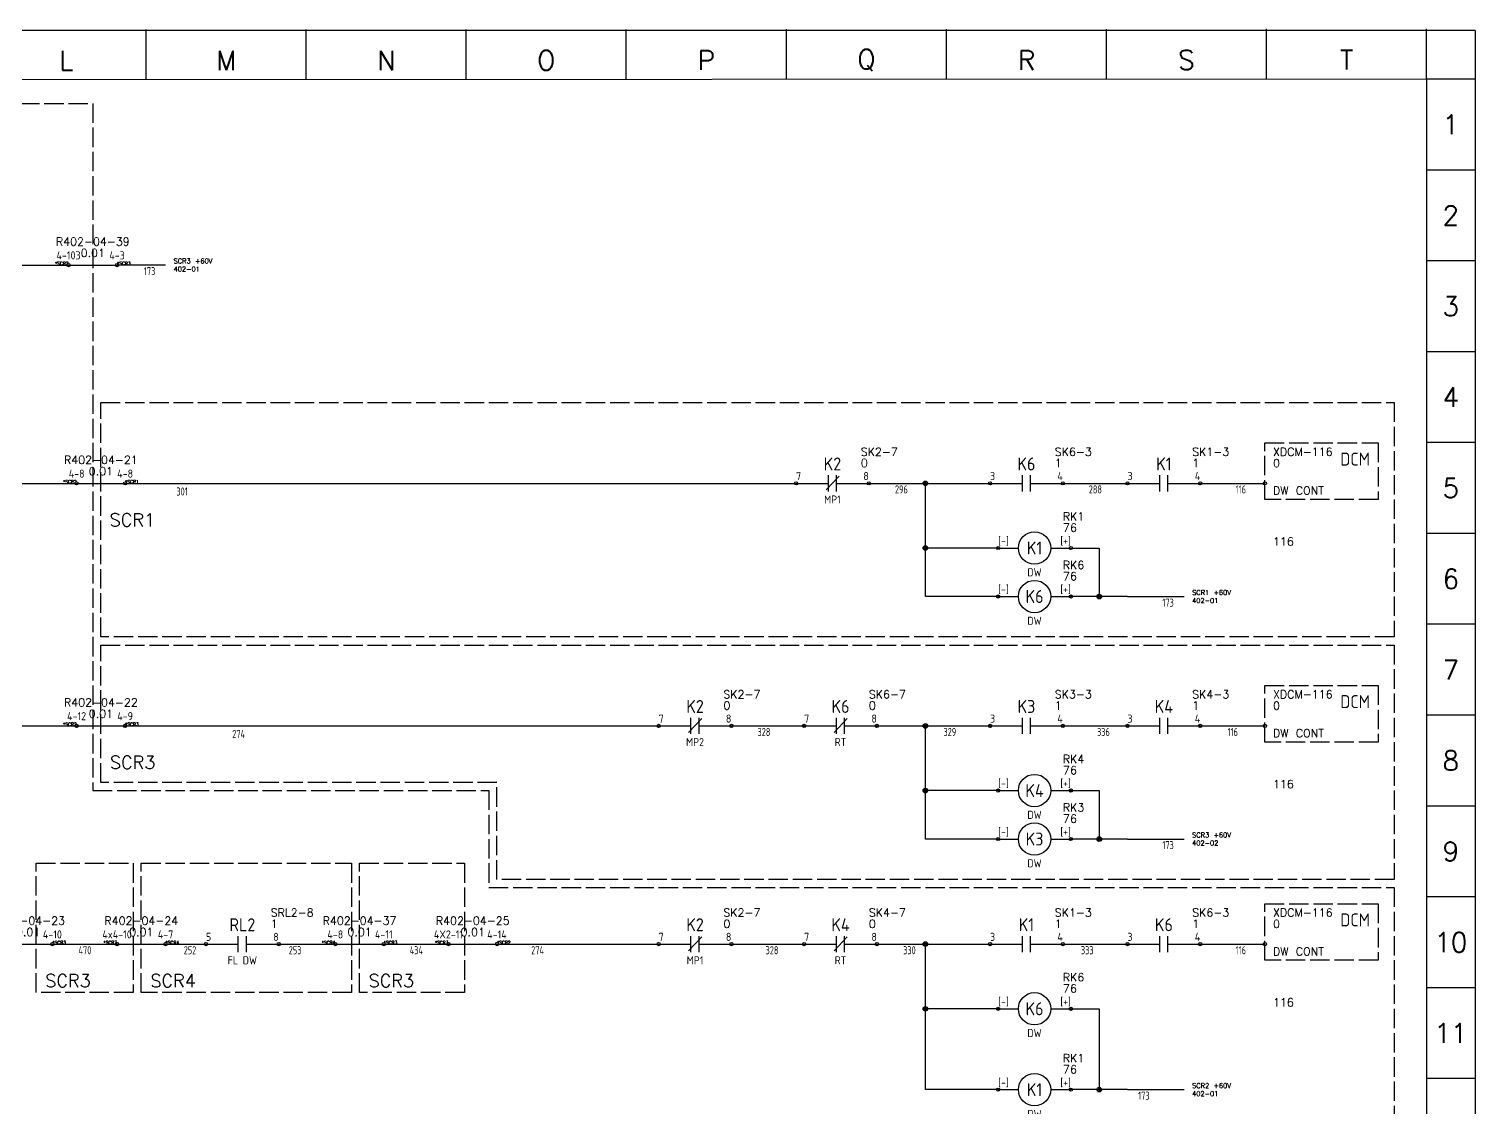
# Model space of a CAD drawing. Header units: millimetres. Extents: x 0 to 1020, y 0 to 646.
# Drawn here: x 572.7 to 1020, y 312.1 to 645.5 of the extents above; entities that cross this region are included whole.
import ezdxf
from ezdxf.enums import TextEntityAlignment as Align

# ---------------------------------------------------------------- set-up
doc = ezdxf.new("R2010")
doc.units = ezdxf.units.MM
doc.header["$LTSCALE"] = 0.5
doc.linetypes.add('ACAD_ISO02W100', pattern=[15, 12, -3])
for name, color, linetype in [('LOCBOX', 7, 'ACAD_ISO02W100'), ('OUTLINE_GRID', 7, 'Continuous'), ('SYMS', 7, 'Continuous'), ('WIREFIXED', 7, 'Continuous'), ('WIRES', 7, 'Continuous')]:
    doc.layers.add(name, color=color, linetype=linetype)
doc.layers.add('NETLIST', color=50, linetype='Continuous', plot=False)
doc.styles.get("Standard").update_dxf_attribs({"font": 'txt.shx', "bigfont": 'gbcbig.shx'})
doc.styles.add('WD', font='romans.shx', dxfattribs={"bigfont": 'gbcbig.shx'})
doc.styles.add('WD_IEC', font='isocp2.shx', dxfattribs={"width": 0.9, "height": 4})

# ---------------------------------------------------------------- blocks, each defined once
blk = doc.blocks.new('2010 Grid')
at = {"layer": 'OUTLINE_GRID'}
for p, q in [((850, 481.25), (0, 481.25)), ((507.5, 468.57), (507.5, 481.51)), ((548.75, 468.59), (548.75, 481.53)), ((590, 468.61), (590, 481.56)), ((631.25, 468.63), (631.25, 481.58)), ((672.5, 468.66), (672.5, 481.6)), ((713.75, 468.68), (713.75, 481.62)), ((755, 468.7), (755, 481.64)), ((796.25, 468.72), (796.25, 481.67)), ((837.5, 468.74), (837.5, 481.69)), ((850, 481.25), (850, 0)), ((837.5, 468.74), (12.5, 468.31)), ((837.5, 468.74), (837.5, 0)), ((850, 468.74), (837.5, 468.74)), ((850, 445.33), (837.5, 445.33)), ((850, 421.91), (837.5, 421.91)), ((850, 398.5), (837.5, 398.5)), ((850, 375.08), (837.5, 375.08)), ((850, 351.67), (837.5, 351.67)), ((850, 328.25), (837.5, 328.25)), ((850, 304.84), (837.5, 304.84)), ((850, 281.42), (837.5, 281.42)), ((850, 258.01), (837.5, 258.01)), ((850, 234.59), (837.5, 234.59)), ((850, 211.18), (837.5, 211.18))]:
    blk.add_line(p, q, dxfattribs=at)
at = {"layer": 'OUTLINE_GRID', "char_height": 5, "width": 17.7556, "attachment_point": 5}
for s, insert in [('L', (486.88, 473.52)), ('M', (528.12, 473.54)), ('N', (569.38, 473.56)), ('O', (610.62, 473.59)), ('P', (651.88, 473.61)), ('Q', (693.12, 473.63)), ('R', (734.38, 473.65)), ('S', (775.62, 473.67)), ('T', (816.88, 473.69)), ('1', (843.75, 457.04)), ('2', (843.75, 433.62)), ('3', (843.75, 410.21)), ('4', (843.75, 386.79)), ('5', (843.75, 363.37)), ('6', (843.75, 339.96)), ('7', (843.75, 316.54)), ('8', (843.75, 293.13)), ('9', (843.75, 269.71)), ('10', (843.75, 246.3)), ('11', (843.75, 222.88))]:
    blk.add_mtext(s, dxfattribs=dict(at, insert=insert))
blk = doc.blocks.new('INTERCONNECT-H1')
blk.add_line((-2.5, 0), (12.5, 0))
for centre in [(-2.5, 0), (12.5, 0)]:
    blk.add_circle(centre, 0.5)
at = {"style": 'WD_IEC', "flags": 1}
for tag, height, p in [('LOC', 4, (5, 10)), ('TAG1', 4, (-2.43, 3.16)), ('DESC1', 2.5, (5, -2.5))]:
    blk.add_attdef(tag, text='', height=height, dxfattribs=at).set_placement(p, align=Align.MIDDLE_CENTER)
at = {"style": 'WD_IEC', "flags": 8}
for tag, p in [('TERM01', (-2.5, 1)), ('TERM02', (12.5, 1))]:
    blk.add_attdef(tag, text='', height=2.5, dxfattribs=at).set_placement(p, align=Align.BOTTOM_CENTER)
at = {"style": 'WD_IEC', "flags": 1}
blk.add_attdef('X4TERM01', (-2.5, 0), '', height=0.5, dxfattribs=at)
blk.add_attdef('X1TERM02', text='', height=0.5, dxfattribs=at).set_placement((12.5, 0), align=Align.RIGHT)
at = {"layer": 'NETLIST'}
for tag, p in [('NETVALUE', (5, 2.5)), ('NETTAG', (5, 6))]:
    blk.add_attdef(tag, text='', height=2.5, dxfattribs=at).set_placement(p, align=Align.CENTER)
blk.add_attdef('X4TERMDESC01', text='', height=1, dxfattribs=at).set_placement((-2.5, 0), align=Align.RIGHT)
blk.add_attdef('X1TERMDESC02', (12.5, 0), '', height=1, dxfattribs=at)
blk = doc.blocks.new('CONTACT-NC')
for p, q in [((0, 0), (10, 0)), ((13.35, 2.25), (9.28, -2.05)), ((10, -2.5), (10, 2.5)), ((12.5, -2.5), (12.5, 2.5)), ((12.5, 0), (22.5, 0))]:
    blk.add_line(p, q)
for centre in [(0, 0), (22.5, 0)]:
    blk.add_circle(centre, 0.5)
at = {"style": 'WD_IEC', "flags": 1}
blk.add_attdef('LOC', text='', height=4, dxfattribs=at).set_placement((11.25, 11), align=Align.MIDDLE_CENTER)
at = {"style": 'WD_IEC'}
for tag, height, p in [('TAG1', 4, (11.25, 6)), ('DESC1', 2.5, (11.25, -5))]:
    blk.add_attdef(tag, text='', height=height, dxfattribs=at).set_placement(p, align=Align.MIDDLE_CENTER)
for tag, p, height, flags in [('X4TERM01', (0, 0), 0.64, 1), ('TERM01', (0, 1), 2.5, 8), ('X1TERM02', (22.5, 0), 0.64, 1)]:
    blk.add_attdef(tag, p, '', height=height, dxfattribs=dict(at, flags=flags))
at = {"style": 'WD_IEC', "flags": 8}
blk.add_attdef('TERM02', text='', height=2.5, dxfattribs=at).set_placement((22.5, 1), align=Align.RIGHT)
at = {"layer": 'NETLIST'}
for tag, p, height in [('NETTAG', (20, 8.5), 2.5), ('NETVALUE', (20, 5), 2.56)]:
    blk.add_attdef(tag, p, '', height=height, dxfattribs=at)
blk = doc.blocks.new('CONTACTOR-H')
for p, q in [((0, 0), (6.25, 0)), ((16.25, 0), (22.5, 0))]:
    blk.add_line(p, q)
for centre, radius in [((11.25, 0), 5), ((0, 0), 0.5), ((22.5, 0), 0.5)]:
    blk.add_circle(centre, radius)
at = {"style": 'WD_IEC', "flags": 1}
blk.add_attdef('LOC', text='', height=4, dxfattribs=at).set_placement((11.25, 8.5), align=Align.MIDDLE_CENTER)
at = {"style": 'WD_IEC'}
for tag, p, height, flags in [('X4TERM01', (0, 0), 0.64, 1), ('TERM01', (0, 1), 2.5, 8), ('X1TERM02', (22.5, 0), 0.64, 1)]:
    blk.add_attdef(tag, p, '', height=height, dxfattribs=dict(at, flags=flags))
for tag, height, p in [('TAG1', 4, (11.25, 0)), ('DESC1', 2.5, (11.25, -7.5))]:
    blk.add_attdef(tag, text='', height=height, dxfattribs=at).set_placement(p, align=Align.MIDDLE_CENTER)
at = {"style": 'WD_IEC', "flags": 8}
blk.add_attdef('TERM02', text='', height=2.5, dxfattribs=at).set_placement((22.5, 1), align=Align.RIGHT)
at = {"layer": 'NETLIST'}
for tag, p, height in [('NETTAG', (20, 8.5), 2.5), ('NETVALUE', (20, 5), 2.56)]:
    blk.add_attdef(tag, p, '', height=height, dxfattribs=at)
blk = doc.blocks.new('CONTACT-NO')
for p, q in [((2.5, 0), (12.5, 0)), ((12.5, -2.5), (12.5, 2.5)), ((15, -2.5), (15, 2.5)), ((15, 0), (25, 0))]:
    blk.add_line(p, q)
for centre in [(2.5, 0), (25, 0)]:
    blk.add_circle(centre, 0.5)
at = {"style": 'WD_IEC', "flags": 1}
blk.add_attdef('LOC', text='', height=4, dxfattribs=at).set_placement((13.75, 11), align=Align.MIDDLE_CENTER)
at = {"style": 'WD_IEC'}
for tag, height, p in [('TAG1', 4, (13.75, 6)), ('DESC1', 2.5, (13.75, -5))]:
    blk.add_attdef(tag, text='', height=height, dxfattribs=at).set_placement(p, align=Align.MIDDLE_CENTER)
for tag, p, height, flags in [('X4TERM01', (2.5, 0), 0.64, 1), ('TERM01', (2.5, 1), 2.5, 8), ('X1TERM02', (25, 0), 0.64, 1)]:
    blk.add_attdef(tag, p, '', height=height, dxfattribs=dict(at, flags=flags))
at = {"style": 'WD_IEC', "flags": 8}
blk.add_attdef('TERM02', text='', height=2.5, dxfattribs=at).set_placement((25, 1), align=Align.RIGHT)
at = {"layer": 'NETLIST'}
for tag, p, height in [('NETTAG', (22.5, 8.5), 2.5), ('NETVALUE', (22.5, 5), 2.56)]:
    blk.add_attdef(tag, p, '', height=height, dxfattribs=at)
blk = doc.blocks.new('WDDOT')
for radius in [0.72, 0.449, 0.223]:
    blk.add_circle((0, 0), radius)
blk = doc.blocks.new('DCM-2')
at = {"linetype": 'ACAD_ISO02W100'}
blk.add_lwpolyline([(0, 12.5), (35, 12.5), (35, -5), (0, -5)], close=True, dxfattribs=at)
blk.add_circle((0, 0), 0.5)
at = {"style": 'WD_IEC'}
for tag, height, flags, p in [('LOC', 4, 1, (32.5, 14.5)), ('DESC1', 3, 8, (32.5, 2.5))]:
    blk.add_attdef(tag, text='', height=height, dxfattribs=dict(at, flags=flags)).set_placement(p, align=Align.MIDDLE_RIGHT)
blk.add_attdef('TAG1', text='', height=4, dxfattribs=at).set_placement((32.5, 7.5), align=Align.MIDDLE_RIGHT)
at = {"style": 'WD_IEC', "flags": 1}
blk.add_attdef('X4TERM01', (0, 0), '', height=0.5, dxfattribs=at)
blk.add_attdef('TERMDESC01', text='', height=2.5).set_placement((2.5, -1), align=Align.TOP_LEFT)
blk.add_attdef('TERM01', text='', height=2.5).set_placement((2.5, -20), align=Align.BOTTOM_LEFT)
at = {"layer": 'NETLIST'}
for tag, p in [('NETTAG', (2.5, 8.5)), ('NETVALUE', (2.5, 5))]:
    blk.add_attdef(tag, p, '', height=2.5, dxfattribs=at)
blk = doc.blocks.new('WD_WNH2')
at = {"linetype": 'Continuous', "style": 'WD_IEC', "width": 0.8}
blk.add_attdef('WIRENO', text='', height=2.5, dxfattribs=at).set_placement((0, 0), align=Align.TOP_CENTER)
at = {"style": 'WD_IEC', "flags": 1}
for tag, p in [('W02USER', (0, -1.21)), ('W03USER', (0, -1.33)), ('W04USER', (0, -1.46)), ('W05USER', (0, -1.58)), ('W06USER', (0, -1.71)), ('W07USER', (0, -1.83)), ('W08USER', (0, -1.96)), ('W09USER', (0, -2.08)), ('W01USER', (0, -1.08)), ('W10USER', (0, -2.21))]:
    blk.add_attdef(tag, text='', height=0.08, dxfattribs=at).set_placement(p, align=Align.CENTER)

msp = doc.modelspace()

# ---------------------------------------------------------------- linework, layer by layer
at = {"layer": 'LOCBOX'}
for points in [[(540, 622.5), (592.5, 622.5), (592.5, 410), (715, 410), (715, 380), (995, 380), (995, 147.5), (592.5, 147.5), (592.5, 72.5), (375, 72.5), (375, 167.5), (215, 167.5), (215, 417.5), (375, 417.5), (375, 532.5), (540, 532.5)], [(595, 530), (995, 530), (995, 457.5), (595, 457.5)], [(595, 455), (995, 455), (995, 382.5), (717.5, 382.5), (717.5, 412.5), (595, 412.5)], [(575, 387.5), (605, 387.5), (605, 347.5), (575, 347.5)], [(607.5, 387.5), (672.5, 387.5), (672.5, 347.5), (607.5, 347.5)], [(675, 387.5), (707.5, 387.5), (707.5, 347.5), (675, 347.5)]]:
    msp.add_lwpolyline(points, close=True, dxfattribs=at)
at = {"layer": 'WIRES'}
for p, q in [((547.5, 572.5), (585, 572.5)), ((615, 572.5), (600, 572.5)), ((550, 505), (587.5, 505)), ((602.5, 505), (810, 505)), ((832.5, 505), (847.5, 505)), ((847.5, 505), (870, 505)), ((850, 470), (850, 505)), ((892.5, 505), (912.5, 505)), ((935, 505), (955, 505)), ((872.5, 485), (850, 485)), ((895, 485), (903.75, 485)), ((903.75, 485), (903.75, 470)), ((872.5, 470), (850, 470)), ((903.75, 470), (895, 470)), ((912.5, 470), (903.75, 470)), ((912.5, 470), (930, 470)), ((552.5, 430), (587.5, 430)), ((602.5, 430), (767.5, 430)), ((790, 430), (812.5, 430)), ((835, 430), (870, 430)), ((850, 395), (850, 430)), ((892.5, 430), (912.5, 430)), ((935, 430), (955, 430)), ((872.5, 410), (850, 410)), ((895, 410), (903.75, 410)), ((903.75, 410), (903.75, 395)), ((872.5, 395), (850, 395)), ((903.75, 395), (895, 395)), ((912.5, 395), (903.75, 395)), ((912.5, 395), (930, 395)), ((580, 362.5), (600, 362.5)), ((615, 362.5), (627.5, 362.5)), ((650, 362.5), (667.5, 362.5)), ((682.5, 362.5), (702.5, 362.5)), ((717.5, 362.5), (767.5, 362.5)), ((790, 362.5), (812.5, 362.5)), ((835, 362.5), (870, 362.5)), ((850, 317.5), (850, 362.5)), ((892.5, 362.5), (912.5, 362.5)), ((935, 362.5), (955, 362.5)), ((872.5, 342.5), (850, 342.5)), ((895, 342.5), (903.75, 342.5)), ((903.75, 342.5), (903.75, 317.5)), ((872.5, 317.5), (850, 317.5)), ((903.75, 317.5), (895, 317.5)), ((912.5, 317.5), (903.75, 317.5)), ((912.5, 317.5), (930, 317.5))]:
    msp.add_line(p, q, dxfattribs=at)

# ---------------------------------------------------------------- block references
at = {"xscale": 1.2, "yscale": 1.2, "zscale": 1.2}
msp.add_blockref('2010 Grid', (0, 67.5), dxfattribs=at)
ref = msp.add_blockref('INTERCONNECT-H1', (587.5, 572.5))
ref.add_attrib('TERM02', '4-3', dxfattribs={"height": 2.5, "style": 'WD_IEC'}).set_placement((600, 573.5), align=Align.BOTTOM_CENTER)
ref.add_attrib('TERM01', '4-103', dxfattribs={"height": 2.5, "style": 'WD_IEC'}).set_placement((585, 573.5), align=Align.BOTTOM_CENTER)
ref.add_attrib('NETVALUE', '0.01', dxfattribs={"layer": 'NETLIST', "height": 2.5}).set_placement((592.5, 575), align=Align.CENTER)
ref.add_attrib('NETTAG', 'R402-04-39', dxfattribs={"layer": 'NETLIST', "height": 2.5}).set_placement((592.5, 578.5), align=Align.CENTER)
ref.add_attrib('X4TERMDESC01', '*SCR2', dxfattribs={"layer": 'NETLIST', "height": 1}).set_placement((585, 572.5), align=Align.RIGHT)
ref.add_attrib('X1TERMDESC02', '*SCR3', (600, 572.5), dxfattribs={"layer": 'NETLIST', "height": 1})
ref = msp.add_blockref('CONTACT-NC', (810, 505))
ref.add_attrib('TERM02', '8', dxfattribs={"height": 2.5, "style": 'WD_IEC'}).set_placement((832.5, 506), align=Align.RIGHT)
ref.add_attrib('TERM01', '7', (810, 506), dxfattribs={"height": 2.5, "style": 'WD_IEC'})
ref.add_attrib('DESC1', 'MP1', dxfattribs={"height": 2.5, "style": 'WD_IEC'}).set_placement((821.25, 500), align=Align.MIDDLE_CENTER)
ref.add_attrib('TAG1', 'K2', dxfattribs={"height": 4, "style": 'WD_IEC'}).set_placement((821.25, 511), align=Align.MIDDLE_CENTER)
ref.add_attrib('NETVALUE', '0', (830, 510), dxfattribs={"layer": 'NETLIST', "height": 2.56})
ref.add_attrib('NETTAG', 'SK2-7', (830, 513.5), dxfattribs={"layer": 'NETLIST', "height": 2.5})
ref = msp.add_blockref('CONTACT-NO', (867.5, 505))
ref.add_attrib('NETTAG', 'SK6-3', (890, 513.5), dxfattribs={"layer": 'NETLIST', "height": 2.5})
ref.add_attrib('NETVALUE', '1', (890, 510), dxfattribs={"layer": 'NETLIST', "height": 2.56})
ref.add_attrib('TAG1', 'K6', dxfattribs={"height": 4, "style": 'WD_IEC'}).set_placement((881.25, 511), align=Align.MIDDLE_CENTER)
ref.add_attrib('TERM01', '3', (870, 506), dxfattribs={"height": 2.5, "style": 'WD_IEC'})
ref.add_attrib('TERM02', '4', dxfattribs={"height": 2.5, "style": 'WD_IEC'}).set_placement((892.5, 506), align=Align.RIGHT)
ref = msp.add_blockref('CONTACT-NO', (910, 505))
ref.add_attrib('NETTAG', 'SK1-3', (932.5, 513.5), dxfattribs={"layer": 'NETLIST', "height": 2.5})
ref.add_attrib('NETVALUE', '1', (932.5, 510), dxfattribs={"layer": 'NETLIST', "height": 2.56})
ref.add_attrib('TAG1', 'K1', dxfattribs={"height": 4, "style": 'WD_IEC'}).set_placement((923.75, 511), align=Align.MIDDLE_CENTER)
ref.add_attrib('TERM01', '3', (912.5, 506), dxfattribs={"height": 2.5, "style": 'WD_IEC'})
ref.add_attrib('TERM02', '4', dxfattribs={"height": 2.5, "style": 'WD_IEC'}).set_placement((935, 506), align=Align.RIGHT)
for p in [(955, 505), (955, 430), (955, 362.5)]:
    msp.add_blockref('DCM-2', p).add_auto_attribs({'TERMDESC01': 'DW CONT', 'TAG1': 'DCM', 'TERM01': '116', 'NETTAG': 'XDCM-116', 'NETVALUE': '0'})
ref = msp.add_blockref('INTERCONNECT-H1', (590, 505))
ref.add_attrib('TERM02', '4-8', dxfattribs={"height": 2.5, "style": 'WD_IEC'}).set_placement((602.5, 506), align=Align.BOTTOM_CENTER)
ref.add_attrib('TERM01', '4-8', dxfattribs={"height": 2.5, "style": 'WD_IEC'}).set_placement((587.5, 506), align=Align.BOTTOM_CENTER)
ref.add_attrib('NETVALUE', '0.01', dxfattribs={"layer": 'NETLIST', "height": 2.5}).set_placement((595, 507.5), align=Align.CENTER)
ref.add_attrib('NETTAG', 'R402-04-21', dxfattribs={"layer": 'NETLIST', "height": 2.5}).set_placement((595, 511), align=Align.CENTER)
ref.add_attrib('X4TERMDESC01', '*SCR2', dxfattribs={"layer": 'NETLIST', "height": 1}).set_placement((587.5, 505), align=Align.RIGHT)
ref.add_attrib('X1TERMDESC02', '*SCR1', (602.5, 505), dxfattribs={"layer": 'NETLIST', "height": 1})
ref = msp.add_blockref('CONTACTOR-H', (872.5, 485))
ref.add_attrib('TERM02', '[+]', dxfattribs={"height": 2.5, "style": 'WD_IEC'}).set_placement((895, 486), align=Align.RIGHT)
ref.add_attrib('TERM01', '[-]', (872.5, 486), dxfattribs={"height": 2.5, "style": 'WD_IEC'})
ref.add_attrib('DESC1', 'DW', dxfattribs={"height": 2.5, "style": 'WD_IEC'}).set_placement((883.75, 477.5), align=Align.MIDDLE_CENTER)
ref.add_attrib('TAG1', 'K1', dxfattribs={"height": 4, "style": 'WD_IEC'}).set_placement((883.75, 485), align=Align.MIDDLE_CENTER)
ref.add_attrib('NETVALUE', '76', (892.5, 490), dxfattribs={"layer": 'NETLIST', "height": 2.56})
ref.add_attrib('NETTAG', 'RK1', (892.5, 493.5), dxfattribs={"layer": 'NETLIST', "height": 2.5})
ref = msp.add_blockref('CONTACTOR-H', (872.5, 470))
ref.add_attrib('TERM02', '[+]', dxfattribs={"height": 2.5, "style": 'WD_IEC'}).set_placement((895, 471), align=Align.RIGHT)
ref.add_attrib('TERM01', '[-]', (872.5, 471), dxfattribs={"height": 2.5, "style": 'WD_IEC'})
ref.add_attrib('DESC1', 'DW', dxfattribs={"height": 2.5, "style": 'WD_IEC'}).set_placement((883.75, 462.5), align=Align.MIDDLE_CENTER)
ref.add_attrib('TAG1', 'K6', dxfattribs={"height": 4, "style": 'WD_IEC'}).set_placement((883.75, 470), align=Align.MIDDLE_CENTER)
ref.add_attrib('NETVALUE', '76', (892.5, 475), dxfattribs={"layer": 'NETLIST', "height": 2.56})
ref.add_attrib('NETTAG', 'RK6', (892.5, 478.5), dxfattribs={"layer": 'NETLIST', "height": 2.5})
ref = msp.add_blockref('INTERCONNECT-H1', (590, 430))
ref.add_attrib('TERM02', '4-9', dxfattribs={"height": 2.5, "style": 'WD_IEC'}).set_placement((602.5, 431), align=Align.BOTTOM_CENTER)
ref.add_attrib('TERM01', '4-12', dxfattribs={"height": 2.5, "style": 'WD_IEC'}).set_placement((587.5, 431), align=Align.BOTTOM_CENTER)
ref.add_attrib('NETVALUE', '0.01', dxfattribs={"layer": 'NETLIST', "height": 2.5}).set_placement((595, 432.5), align=Align.CENTER)
ref.add_attrib('NETTAG', 'R402-04-22', dxfattribs={"layer": 'NETLIST', "height": 2.5}).set_placement((595, 436), align=Align.CENTER)
ref.add_attrib('X4TERMDESC01', '*SCR2', dxfattribs={"layer": 'NETLIST', "height": 1}).set_placement((587.5, 430), align=Align.RIGHT)
ref.add_attrib('X1TERMDESC02', '*SCR3', (602.5, 430), dxfattribs={"layer": 'NETLIST', "height": 1})
ref = msp.add_blockref('CONTACT-NC', (767.5, 430))
ref.add_attrib('TERM02', '8', dxfattribs={"height": 2.5, "style": 'WD_IEC'}).set_placement((790, 431), align=Align.RIGHT)
ref.add_attrib('TERM01', '7', (767.5, 431), dxfattribs={"height": 2.5, "style": 'WD_IEC'})
ref.add_attrib('DESC1', 'MP2', dxfattribs={"height": 2.5, "style": 'WD_IEC'}).set_placement((778.75, 425), align=Align.MIDDLE_CENTER)
ref.add_attrib('TAG1', 'K2', dxfattribs={"height": 4, "style": 'WD_IEC'}).set_placement((778.75, 436), align=Align.MIDDLE_CENTER)
ref.add_attrib('NETVALUE', '0', (787.5, 435), dxfattribs={"layer": 'NETLIST', "height": 2.56})
ref.add_attrib('NETTAG', 'SK2-7', (787.5, 438.5), dxfattribs={"layer": 'NETLIST', "height": 2.5})
ref = msp.add_blockref('CONTACT-NC', (812.5, 430))
ref.add_attrib('TERM02', '8', dxfattribs={"height": 2.5, "style": 'WD_IEC'}).set_placement((835, 431), align=Align.RIGHT)
ref.add_attrib('TERM01', '7', (812.5, 431), dxfattribs={"height": 2.5, "style": 'WD_IEC'})
ref.add_attrib('DESC1', 'RT', dxfattribs={"height": 2.5, "style": 'WD_IEC'}).set_placement((823.75, 425), align=Align.MIDDLE_CENTER)
ref.add_attrib('TAG1', 'K6', dxfattribs={"height": 4, "style": 'WD_IEC'}).set_placement((823.75, 436), align=Align.MIDDLE_CENTER)
ref.add_attrib('NETVALUE', '0', (832.5, 435), dxfattribs={"layer": 'NETLIST', "height": 2.56})
ref.add_attrib('NETTAG', 'SK6-7', (832.5, 438.5), dxfattribs={"layer": 'NETLIST', "height": 2.5})
ref = msp.add_blockref('CONTACT-NO', (867.5, 430))
ref.add_attrib('NETTAG', 'SK3-3', (890, 438.5), dxfattribs={"layer": 'NETLIST', "height": 2.5})
ref.add_attrib('NETVALUE', '1', (890, 435), dxfattribs={"layer": 'NETLIST', "height": 2.56})
ref.add_attrib('TAG1', 'K3', dxfattribs={"height": 4, "style": 'WD_IEC'}).set_placement((881.25, 436), align=Align.MIDDLE_CENTER)
ref.add_attrib('TERM01', '3', (870, 431), dxfattribs={"height": 2.5, "style": 'WD_IEC'})
ref.add_attrib('TERM02', '4', dxfattribs={"height": 2.5, "style": 'WD_IEC'}).set_placement((892.5, 431), align=Align.RIGHT)
ref = msp.add_blockref('CONTACT-NO', (910, 430))
ref.add_attrib('NETTAG', 'SK4-3', (932.5, 438.5), dxfattribs={"layer": 'NETLIST', "height": 2.5})
ref.add_attrib('NETVALUE', '1', (932.5, 435), dxfattribs={"layer": 'NETLIST', "height": 2.56})
ref.add_attrib('TAG1', 'K4', dxfattribs={"height": 4, "style": 'WD_IEC'}).set_placement((923.75, 436), align=Align.MIDDLE_CENTER)
ref.add_attrib('TERM01', '3', (912.5, 431), dxfattribs={"height": 2.5, "style": 'WD_IEC'})
ref.add_attrib('TERM02', '4', dxfattribs={"height": 2.5, "style": 'WD_IEC'}).set_placement((935, 431), align=Align.RIGHT)
ref = msp.add_blockref('CONTACTOR-H', (872.5, 410))
ref.add_attrib('TERM02', '[+]', dxfattribs={"height": 2.5, "style": 'WD_IEC'}).set_placement((895, 411), align=Align.RIGHT)
ref.add_attrib('TERM01', '[-]', (872.5, 411), dxfattribs={"height": 2.5, "style": 'WD_IEC'})
ref.add_attrib('DESC1', 'DW', dxfattribs={"height": 2.5, "style": 'WD_IEC'}).set_placement((883.75, 402.5), align=Align.MIDDLE_CENTER)
ref.add_attrib('TAG1', 'K4', dxfattribs={"height": 4, "style": 'WD_IEC'}).set_placement((883.75, 410), align=Align.MIDDLE_CENTER)
ref.add_attrib('NETVALUE', '76', (892.5, 415), dxfattribs={"layer": 'NETLIST', "height": 2.56})
ref.add_attrib('NETTAG', 'RK4', (892.5, 418.5), dxfattribs={"layer": 'NETLIST', "height": 2.5})
ref = msp.add_blockref('CONTACTOR-H', (872.5, 395))
ref.add_attrib('TERM02', '[+]', dxfattribs={"height": 2.5, "style": 'WD_IEC'}).set_placement((895, 396), align=Align.RIGHT)
ref.add_attrib('TERM01', '[-]', (872.5, 396), dxfattribs={"height": 2.5, "style": 'WD_IEC'})
ref.add_attrib('DESC1', 'DW', dxfattribs={"height": 2.5, "style": 'WD_IEC'}).set_placement((883.75, 387.5), align=Align.MIDDLE_CENTER)
ref.add_attrib('TAG1', 'K3', dxfattribs={"height": 4, "style": 'WD_IEC'}).set_placement((883.75, 395), align=Align.MIDDLE_CENTER)
ref.add_attrib('NETVALUE', '76', (892.5, 400), dxfattribs={"layer": 'NETLIST', "height": 2.56})
ref.add_attrib('NETTAG', 'RK3', (892.5, 403.5), dxfattribs={"layer": 'NETLIST', "height": 2.5})
ref = msp.add_blockref('CONTACT-NO', (625, 362.5))
ref.add_attrib('NETTAG', 'SRL2-8', (647.5, 371), dxfattribs={"layer": 'NETLIST', "height": 2.5})
ref.add_attrib('NETVALUE', '1', (647.5, 367.5), dxfattribs={"layer": 'NETLIST', "height": 2.56})
ref.add_attrib('TAG1', 'RL2', dxfattribs={"height": 4, "style": 'WD_IEC'}).set_placement((638.75, 368.5), align=Align.MIDDLE_CENTER)
ref.add_attrib('DESC1', 'FL DW', dxfattribs={"height": 2.5, "style": 'WD_IEC'}).set_placement((638.75, 357.5), align=Align.MIDDLE_CENTER)
ref.add_attrib('TERM01', '5', (627.5, 363.5), dxfattribs={"height": 2.5, "style": 'WD_IEC'})
ref.add_attrib('TERM02', '8', dxfattribs={"height": 2.5, "style": 'WD_IEC'}).set_placement((650, 363.5), align=Align.RIGHT)
ref = msp.add_blockref('CONTACT-NC', (767.5, 362.5))
ref.add_attrib('TERM02', '8', dxfattribs={"height": 2.5, "style": 'WD_IEC'}).set_placement((790, 363.5), align=Align.RIGHT)
ref.add_attrib('TERM01', '7', (767.5, 363.5), dxfattribs={"height": 2.5, "style": 'WD_IEC'})
ref.add_attrib('DESC1', 'MP1', dxfattribs={"height": 2.5, "style": 'WD_IEC'}).set_placement((778.75, 357.5), align=Align.MIDDLE_CENTER)
ref.add_attrib('TAG1', 'K2', dxfattribs={"height": 4, "style": 'WD_IEC'}).set_placement((778.75, 368.5), align=Align.MIDDLE_CENTER)
ref.add_attrib('NETVALUE', '0', (787.5, 367.5), dxfattribs={"layer": 'NETLIST', "height": 2.56})
ref.add_attrib('NETTAG', 'SK2-7', (787.5, 371), dxfattribs={"layer": 'NETLIST', "height": 2.5})
ref = msp.add_blockref('CONTACT-NC', (812.5, 362.5))
ref.add_attrib('TERM02', '8', dxfattribs={"height": 2.5, "style": 'WD_IEC'}).set_placement((835, 363.5), align=Align.RIGHT)
ref.add_attrib('TERM01', '7', (812.5, 363.5), dxfattribs={"height": 2.5, "style": 'WD_IEC'})
ref.add_attrib('DESC1', 'RT', dxfattribs={"height": 2.5, "style": 'WD_IEC'}).set_placement((823.75, 357.5), align=Align.MIDDLE_CENTER)
ref.add_attrib('TAG1', 'K4', dxfattribs={"height": 4, "style": 'WD_IEC'}).set_placement((823.75, 368.5), align=Align.MIDDLE_CENTER)
ref.add_attrib('NETVALUE', '0', (832.5, 367.5), dxfattribs={"layer": 'NETLIST', "height": 2.56})
ref.add_attrib('NETTAG', 'SK4-7', (832.5, 371), dxfattribs={"layer": 'NETLIST', "height": 2.5})
ref = msp.add_blockref('CONTACT-NO', (867.5, 362.5))
ref.add_attrib('NETTAG', 'SK1-3', (890, 371), dxfattribs={"layer": 'NETLIST', "height": 2.5})
ref.add_attrib('NETVALUE', '1', (890, 367.5), dxfattribs={"layer": 'NETLIST', "height": 2.56})
ref.add_attrib('TAG1', 'K1', dxfattribs={"height": 4, "style": 'WD_IEC'}).set_placement((881.25, 368.5), align=Align.MIDDLE_CENTER)
ref.add_attrib('TERM01', '3', (870, 363.5), dxfattribs={"height": 2.5, "style": 'WD_IEC'})
ref.add_attrib('TERM02', '4', dxfattribs={"height": 2.5, "style": 'WD_IEC'}).set_placement((892.5, 363.5), align=Align.RIGHT)
ref = msp.add_blockref('CONTACT-NO', (910, 362.5))
ref.add_attrib('NETTAG', 'SK6-3', (932.5, 371), dxfattribs={"layer": 'NETLIST', "height": 2.5})
ref.add_attrib('NETVALUE', '1', (932.5, 367.5), dxfattribs={"layer": 'NETLIST', "height": 2.56})
ref.add_attrib('TAG1', 'K6', dxfattribs={"height": 4, "style": 'WD_IEC'}).set_placement((923.75, 368.5), align=Align.MIDDLE_CENTER)
ref.add_attrib('TERM01', '3', (912.5, 363.5), dxfattribs={"height": 2.5, "style": 'WD_IEC'})
ref.add_attrib('TERM02', '4', dxfattribs={"height": 2.5, "style": 'WD_IEC'}).set_placement((935, 363.5), align=Align.RIGHT)
ref = msp.add_blockref('INTERCONNECT-H1', (567.5, 362.5))
ref.add_attrib('TERM02', '4-10', dxfattribs={"height": 2.5, "style": 'WD_IEC'}).set_placement((580, 363.5), align=Align.BOTTOM_CENTER)
ref.add_attrib('TERM01', '4-13', dxfattribs={"height": 2.5, "style": 'WD_IEC'}).set_placement((565, 363.5), align=Align.BOTTOM_CENTER)
ref.add_attrib('NETVALUE', '0.01', dxfattribs={"layer": 'NETLIST', "height": 2.5}).set_placement((572.5, 365), align=Align.CENTER)
ref.add_attrib('NETTAG', 'R402-04-23', dxfattribs={"layer": 'NETLIST', "height": 2.5}).set_placement((572.5, 368.5), align=Align.CENTER)
ref.add_attrib('X4TERMDESC01', '*SCR2', dxfattribs={"layer": 'NETLIST', "height": 1}).set_placement((565, 362.5), align=Align.RIGHT)
ref.add_attrib('X1TERMDESC02', '*SCR3', (580, 362.5), dxfattribs={"layer": 'NETLIST', "height": 1})
ref = msp.add_blockref('INTERCONNECT-H1', (602.5, 362.5))
ref.add_attrib('TERM02', '4-7', dxfattribs={"height": 2.5, "style": 'WD_IEC'}).set_placement((615, 363.5), align=Align.BOTTOM_CENTER)
ref.add_attrib('TERM01', '4x4-10', dxfattribs={"height": 2.5, "style": 'WD_IEC'}).set_placement((600, 363.5), align=Align.BOTTOM_CENTER)
ref.add_attrib('NETVALUE', '0.01', dxfattribs={"layer": 'NETLIST', "height": 2.5}).set_placement((607.5, 365), align=Align.CENTER)
ref.add_attrib('NETTAG', 'R402-04-24', dxfattribs={"layer": 'NETLIST', "height": 2.5}).set_placement((607.5, 368.5), align=Align.CENTER)
ref.add_attrib('X4TERMDESC01', '*SCR3', dxfattribs={"layer": 'NETLIST', "height": 1}).set_placement((600, 362.5), align=Align.RIGHT)
ref.add_attrib('X1TERMDESC02', '*SCR4', (615, 362.5), dxfattribs={"layer": 'NETLIST', "height": 1})
ref = msp.add_blockref('INTERCONNECT-H1', (670, 362.5))
ref.add_attrib('TERM02', '4-11', dxfattribs={"height": 2.5, "style": 'WD_IEC'}).set_placement((682.5, 363.5), align=Align.BOTTOM_CENTER)
ref.add_attrib('TERM01', '4-8', dxfattribs={"height": 2.5, "style": 'WD_IEC'}).set_placement((667.5, 363.5), align=Align.BOTTOM_CENTER)
ref.add_attrib('NETVALUE', '0.01', dxfattribs={"layer": 'NETLIST', "height": 2.5}).set_placement((675, 365), align=Align.CENTER)
ref.add_attrib('NETTAG', 'R402-04-37', dxfattribs={"layer": 'NETLIST', "height": 2.5}).set_placement((675, 368.5), align=Align.CENTER)
ref.add_attrib('X4TERMDESC01', '*SCR4', dxfattribs={"layer": 'NETLIST', "height": 1}).set_placement((667.5, 362.5), align=Align.RIGHT)
ref.add_attrib('X1TERMDESC02', '*SCR3', (682.5, 362.5), dxfattribs={"layer": 'NETLIST', "height": 1})
ref = msp.add_blockref('INTERCONNECT-H1', (705, 362.5))
ref.add_attrib('TERM02', '4-14', dxfattribs={"height": 2.5, "style": 'WD_IEC'}).set_placement((717.5, 363.5), align=Align.BOTTOM_CENTER)
ref.add_attrib('TERM01', '4X2-11', dxfattribs={"height": 2.5, "style": 'WD_IEC'}).set_placement((702.5, 363.5), align=Align.BOTTOM_CENTER)
ref.add_attrib('NETVALUE', '0.01', dxfattribs={"layer": 'NETLIST', "height": 2.5}).set_placement((710, 365), align=Align.CENTER)
ref.add_attrib('NETTAG', 'R402-04-25', dxfattribs={"layer": 'NETLIST', "height": 2.5}).set_placement((710, 368.5), align=Align.CENTER)
ref.add_attrib('X4TERMDESC01', '*SCR3', dxfattribs={"layer": 'NETLIST', "height": 1}).set_placement((702.5, 362.5), align=Align.RIGHT)
ref.add_attrib('X1TERMDESC02', '*SCR2', (717.5, 362.5), dxfattribs={"layer": 'NETLIST', "height": 1})
ref = msp.add_blockref('CONTACTOR-H', (872.5, 342.5))
ref.add_attrib('TERM02', '[+]', dxfattribs={"height": 2.5, "style": 'WD_IEC'}).set_placement((895, 343.5), align=Align.RIGHT)
ref.add_attrib('TERM01', '[-]', (872.5, 343.5), dxfattribs={"height": 2.5, "style": 'WD_IEC'})
ref.add_attrib('DESC1', 'DW', dxfattribs={"height": 2.5, "style": 'WD_IEC'}).set_placement((883.75, 335), align=Align.MIDDLE_CENTER)
ref.add_attrib('TAG1', 'K6', dxfattribs={"height": 4, "style": 'WD_IEC'}).set_placement((883.75, 342.5), align=Align.MIDDLE_CENTER)
ref.add_attrib('NETVALUE', '76', (892.5, 347.5), dxfattribs={"layer": 'NETLIST', "height": 2.56})
ref.add_attrib('NETTAG', 'RK6', (892.5, 351), dxfattribs={"layer": 'NETLIST', "height": 2.5})
ref = msp.add_blockref('CONTACTOR-H', (872.5, 317.5))
ref.add_attrib('TERM02', '[+]', dxfattribs={"height": 2.5, "style": 'WD_IEC'}).set_placement((895, 318.5), align=Align.RIGHT)
ref.add_attrib('TERM01', '[-]', (872.5, 318.5), dxfattribs={"height": 2.5, "style": 'WD_IEC'})
ref.add_attrib('DESC1', 'DW', dxfattribs={"height": 2.5, "style": 'WD_IEC'}).set_placement((883.75, 310), align=Align.MIDDLE_CENTER)
ref.add_attrib('TAG1', 'K1', dxfattribs={"height": 4, "style": 'WD_IEC'}).set_placement((883.75, 317.5), align=Align.MIDDLE_CENTER)
ref.add_attrib('NETVALUE', '76', (892.5, 322.5), dxfattribs={"layer": 'NETLIST', "height": 2.56})
ref.add_attrib('NETTAG', 'RK1', (892.5, 326), dxfattribs={"layer": 'NETLIST', "height": 2.5})
at = {"layer": 'SYMS'}
for p in [(850, 505), (850, 485), (903.75, 470), (850, 430), (850, 410), (903.75, 395), (850, 362.5), (850, 342.5), (903.75, 317.5)]:
    msp.add_blockref('WDDOT', p, dxfattribs=at)
at = {"layer": 'WIREFIXED'}
ref = msp.add_blockref('WD_WNH2', (610, 572.5), dxfattribs=at)
ref.add_attrib('WIRENOF', '173', dxfattribs={"linetype": 'Continuous', "height": 2.5, "style": 'WD_IEC', "width": 0.8}).set_placement((610.06, 571.87), align=Align.TOP_CENTER)
ref = msp.add_blockref('WD_WNH2', (620, 505), dxfattribs=at)
ref.add_attrib('WIRENOF', '301', dxfattribs={"linetype": 'Continuous', "height": 2.5, "style": 'WD_IEC', "width": 0.8}).set_placement((620.11, 503.73), align=Align.TOP_CENTER)
ref = msp.add_blockref('WD_WNH2', (842.5, 505), dxfattribs=at)
ref.add_attrib('WIRENOF', '296', dxfattribs={"linetype": 'Continuous', "height": 2.5, "style": 'WD_IEC', "width": 0.8}).set_placement((842.56, 504.37), align=Align.TOP_CENTER)
ref = msp.add_blockref('WD_WNH2', (902.5, 505), dxfattribs=at)
ref.add_attrib('WIRENOF', '288', dxfattribs={"linetype": 'Continuous', "height": 2.5, "style": 'WD_IEC', "width": 0.8}).set_placement((902.56, 504.37), align=Align.TOP_CENTER)
ref = msp.add_blockref('WD_WNH2', (947.5, 505), dxfattribs=at)
ref.add_attrib('WIRENOF', '116', dxfattribs={"linetype": 'Continuous', "height": 2.5, "style": 'WD_IEC', "width": 0.8}).set_placement((947.56, 504.37), align=Align.TOP_CENTER)
ref = msp.add_blockref('WD_WNH2', (925, 470), dxfattribs=at)
ref.add_attrib('WIRENOF', '173', dxfattribs={"linetype": 'Continuous', "height": 2.5, "style": 'WD_IEC', "width": 0.8}).set_placement((925.06, 469.37), align=Align.TOP_CENTER)
ref = msp.add_blockref('WD_WNH2', (800, 430), dxfattribs=at)
ref.add_attrib('WIRENOF', '328', dxfattribs={"linetype": 'Continuous', "height": 2.5, "style": 'WD_IEC', "width": 0.8}).set_placement((800.06, 429.37), align=Align.TOP_CENTER)
ref = msp.add_blockref('WD_WNH2', (857.5, 430), dxfattribs=at)
ref.add_attrib('WIRENOF', '329', dxfattribs={"linetype": 'Continuous', "height": 2.5, "style": 'WD_IEC', "width": 0.8}).set_placement((857.56, 429.37), align=Align.TOP_CENTER)
ref = msp.add_blockref('WD_WNH2', (905, 430), dxfattribs=at)
ref.add_attrib('WIRENOF', '336', dxfattribs={"linetype": 'Continuous', "height": 2.5, "style": 'WD_IEC', "width": 0.8}).set_placement((905.06, 429.37), align=Align.TOP_CENTER)
ref = msp.add_blockref('WD_WNH2', (945, 430), dxfattribs=at)
ref.add_attrib('WIRENOF', '116', dxfattribs={"linetype": 'Continuous', "height": 2.5, "style": 'WD_IEC', "width": 0.8}).set_placement((945.06, 429.37), align=Align.TOP_CENTER)
ref = msp.add_blockref('WD_WNH2', (637.5, 430), dxfattribs=at)
ref.add_attrib('WIRENOF', '274', dxfattribs={"linetype": 'Continuous', "height": 2.5, "style": 'WD_IEC', "width": 0.8}).set_placement((637.61, 428.73), align=Align.TOP_CENTER)
ref = msp.add_blockref('WD_WNH2', (925, 395), dxfattribs=at)
ref.add_attrib('WIRENOF', '173', dxfattribs={"linetype": 'Continuous', "height": 2.5, "style": 'WD_IEC', "width": 0.8}).set_placement((925.06, 394.37), align=Align.TOP_CENTER)
ref = msp.add_blockref('WD_WNH2', (590, 362.5), dxfattribs=at)
ref.add_attrib('WIRENOF', '470', dxfattribs={"linetype": 'Continuous', "height": 2.5, "style": 'WD_IEC', "width": 0.8}).set_placement((590.06, 361.87), align=Align.TOP_CENTER)
ref = msp.add_blockref('WD_WNH2', (622.5, 362.5), dxfattribs=at)
ref.add_attrib('WIRENOF', '252', dxfattribs={"linetype": 'Continuous', "height": 2.5, "style": 'WD_IEC', "width": 0.8}).set_placement((622.56, 361.87), align=Align.TOP_CENTER)
ref = msp.add_blockref('WD_WNH2', (655, 362.5), dxfattribs=at)
ref.add_attrib('WIRENOF', '253', dxfattribs={"linetype": 'Continuous', "height": 2.5, "style": 'WD_IEC', "width": 0.8}).set_placement((655.06, 361.87), align=Align.TOP_CENTER)
ref = msp.add_blockref('WD_WNH2', (692.5, 362.5), dxfattribs=at)
ref.add_attrib('WIRENOF', '434', dxfattribs={"linetype": 'Continuous', "height": 2.5, "style": 'WD_IEC', "width": 0.8}).set_placement((692.56, 361.87), align=Align.TOP_CENTER)
ref = msp.add_blockref('WD_WNH2', (730, 362.5), dxfattribs=at)
ref.add_attrib('WIRENOF', '274', dxfattribs={"linetype": 'Continuous', "height": 2.5, "style": 'WD_IEC', "width": 0.8}).set_placement((730.06, 361.87), align=Align.TOP_CENTER)
ref = msp.add_blockref('WD_WNH2', (802.5, 362.5), dxfattribs=at)
ref.add_attrib('WIRENOF', '328', dxfattribs={"linetype": 'Continuous', "height": 2.5, "style": 'WD_IEC', "width": 0.8}).set_placement((802.56, 361.87), align=Align.TOP_CENTER)
ref = msp.add_blockref('WD_WNH2', (845, 362.5), dxfattribs=at)
ref.add_attrib('WIRENOF', '330', dxfattribs={"linetype": 'Continuous', "height": 2.5, "style": 'WD_IEC', "width": 0.8}).set_placement((845.06, 361.87), align=Align.TOP_CENTER)
ref = msp.add_blockref('WD_WNH2', (900, 362.5), dxfattribs=at)
ref.add_attrib('WIRENOF', '333', dxfattribs={"linetype": 'Continuous', "height": 2.5, "style": 'WD_IEC', "width": 0.8}).set_placement((900.06, 361.87), align=Align.TOP_CENTER)
ref = msp.add_blockref('WD_WNH2', (947.5, 362.5), dxfattribs=at)
ref.add_attrib('WIRENOF', '116', dxfattribs={"linetype": 'Continuous', "height": 2.5, "style": 'WD_IEC', "width": 0.8}).set_placement((947.56, 361.87), align=Align.TOP_CENTER)
ref = msp.add_blockref('WD_WNH2', (917.5, 317.5), dxfattribs=at)
ref.add_attrib('WIRENOF', '173', dxfattribs={"linetype": 'Continuous', "height": 2.5, "style": 'WD_IEC', "width": 0.8}).set_placement((917.56, 316.87), align=Align.TOP_CENTER)

# ---------------------------------------------------------------- texts
at = {"char_height": 1.5, "attachment_point": 4}
for s, insert in [('SCR3 +60V\\P402-01', (617.5, 572.5)), ('SCR1 +60V\\P402-01', (932.5, 470)), ('SCR3 +60V\\P402-02', (932.5, 395)), ('SCR2 +60V\\P402-01', (932.5, 317.5))]:
    msp.add_mtext_dynamic_manual_height_columns(s, width=15, gutter_width=0.5, heights=[0], dxfattribs=dict(at, insert=insert))
at = {"layer": 'LOCBOX', "style": 'WD'}
for s, p in [('SCR1', (604.74, 490.5)), ('SCR3', (604.83, 415.5)), ('SCR3', (584.83, 348)), ('SCR4', (617.33, 348)), ('SCR3', (684.83, 348))]:
    msp.add_text(s, height=4, dxfattribs=at).set_placement(p, align=Align.BOTTOM_CENTER)

doc.saveas('drawing.dxf')
